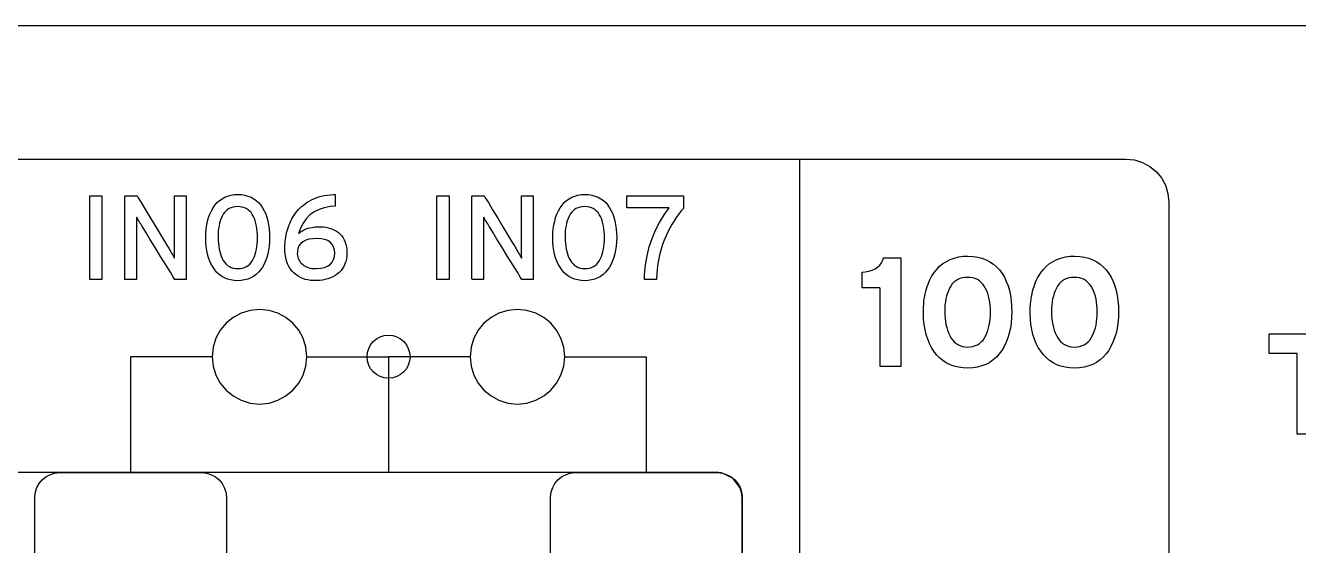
# Model space of a CAD drawing. Extents: x 1 to 47.7, y 0.2 to 35.
# Drawn here: x 36.149 to 37.63, y 14.51 to 15.115 of the extents above; entities that cross this region are included whole.
import ezdxf

# ---------------------------------------------------------------- set-up
doc = ezdxf.new("R2010")
doc.units = 0
doc.header["$MEASUREMENT"] = 0
doc.layers.add('7_0_____DWG', color=7, linetype='CONTINUOUS')

msp = doc.modelspace()

# ---------------------------------------------------------------- linework, layer by layer
at = {"layer": '7_0_____DWG'}
for points in [[(34.6209, 15.1152), (35.0213, 15.1152), (35.421, 15.1152), (35.819, 15.1152), (36.0172, 15.1152), (36.2148, 15.1152), (36.4115, 15.1152), (36.6074, 15.1152), (36.8022, 15.1152), (36.996, 15.1152), (37.1887, 15.1152), (37.38, 15.1152), (37.57, 15.1152), (37.7585, 15.1152)], [(36.0627, 14.9598), (36.1508, 14.9598), (36.2365, 14.9598), (36.3198, 14.9598), (36.4007, 14.9598), (36.4789, 14.9598), (36.5546, 14.9598), (36.6276, 14.9598), (36.6978, 14.9598), (36.7652, 14.9598), (36.8298, 14.9598), (36.8914, 14.9598), (36.9501, 14.9598), (37.0056, 14.9598), (37.0581, 14.9598), (37.1073, 14.9598), (37.1534, 14.9598), (37.1751, 14.9598), (37.196, 14.9598), (37.2161, 14.9598), (37.2354, 14.9598), (37.2537, 14.9598), (37.2712, 14.9598), (37.2879, 14.9598), (37.3036, 14.9598), (37.3185, 14.9598), (37.3324, 14.9598), (37.3455, 14.9598), (37.3576, 14.9598), (37.3688, 14.9598), (37.3791, 14.9598), (37.3884, 14.9598), (37.3968, 14.9598), (37.4042, 14.9598), (37.4107, 14.9598), (37.4161, 14.9598), (37.4206, 14.9598), (37.4242, 14.9598), (37.4267, 14.9598), (37.4282, 14.9598), (37.4287, 14.9598), (37.4388, 14.9588), (37.4482, 14.9559), (37.4567, 14.9513), (37.4641, 14.9452), (37.4702, 14.9378), (37.4748, 14.9293), (37.4777, 14.9199), (37.4787, 14.9098), (37.4787, 14.9087), (37.4787, 14.9054), (37.4787, 14.9), (37.4787, 14.8926), (37.4787, 14.8832), (37.4787, 14.872), (37.4787, 14.8589), (37.4787, 14.8441), (37.4787, 14.8275), (37.4787, 14.8094), (37.4787, 14.7897), (37.4787, 14.7686), (37.4787, 14.7461), (37.4787, 14.7222), (37.4787, 14.6971), (37.4787, 14.6707), (37.4787, 14.6433), (37.4787, 14.6148), (37.4787, 14.5853), (37.4787, 14.5549), (37.4787, 14.4917)], [(37.049, 14.9598), (37.049, 14.4171)], [(36.2235, 14.8199), (36.2235, 14.9171), (36.2376, 14.9171), (36.2376, 14.8199), (36.2235, 14.8199)], [(36.6273, 14.8199), (36.6273, 14.9171), (36.6414, 14.9171), (36.6414, 14.8199), (36.6273, 14.8199)], [(37.6505, 14.7337), (37.6505, 14.64), (37.6279, 14.64), (37.6279, 14.7337), (37.5955, 14.7337), (37.5955, 14.7566), (37.683, 14.7566), (37.683, 14.7337), (37.6505, 14.7337)], [(36.3659, 14.7299), (36.2709, 14.7299), (36.2709, 14.5953)], [(36.4759, 14.7299), (36.5709, 14.7299), (36.5709, 14.5953)], [(36.6659, 14.7299), (36.5709, 14.7299), (36.5709, 14.5953)], [(36.7759, 14.7299), (36.8709, 14.7299), (36.8709, 14.5953)], [(36.9823, 14.4748), (36.9823, 14.5284), (36.9823, 14.5515), (36.9823, 14.5596), (36.9823, 14.5647), (36.982, 14.5705), (36.98, 14.5774), (36.9714, 14.5886), (36.9584, 14.5947), (36.9547, 14.5952), (36.9527, 14.5953), (36.9503, 14.5953), (36.9456, 14.5953), (36.9381, 14.5953), (36.9279, 14.5953), (36.9151, 14.5953), (36.8998, 14.5953), (36.8819, 14.5953), (36.8616, 14.5953), (36.839, 14.5953), (36.8139, 14.5953), (36.7866, 14.5953), (36.7571, 14.5953), (36.7254, 14.5953), (36.6916, 14.5953), (36.6557, 14.5953), (36.6178, 14.5953), (36.578, 14.5953), (36.4927, 14.5953), (36.4003, 14.5953), (36.3012, 14.5953), (36.1958, 14.5953), (36.0847, 14.5953)], [(36.1595, 14.4561), (36.1595, 14.5149), (36.1595, 14.5543), (36.1595, 14.567), (36.1602, 14.5726), (36.162, 14.5778), (36.1646, 14.5825), (36.168, 14.5866), (36.1722, 14.5901), (36.177, 14.5927), (36.1822, 14.5946), (36.1879, 14.5954), (36.1928, 14.5954), (36.207, 14.5954), (36.2293, 14.5954), (36.2565, 14.5954), (36.2854, 14.5954), (36.3126, 14.5954), (36.3349, 14.5954), (36.3491, 14.5954), (36.3541, 14.5954), (36.3597, 14.5946), (36.365, 14.5927), (36.3697, 14.5901), (36.3739, 14.5866), (36.3773, 14.5825), (36.3799, 14.5778), (36.3817, 14.5726), (36.3824, 14.567), (36.3824, 14.5543), (36.3824, 14.5149), (36.3824, 14.4561)], [(36.7595, 14.4561), (36.7595, 14.5149), (36.7595, 14.5543), (36.7595, 14.567), (36.7602, 14.5726), (36.762, 14.5778), (36.7646, 14.5825), (36.768, 14.5866), (36.7722, 14.5901), (36.777, 14.5927), (36.7822, 14.5946), (36.7879, 14.5954), (36.7928, 14.5954), (36.807, 14.5954), (36.8293, 14.5954), (36.8565, 14.5954), (36.8854, 14.5954), (36.9126, 14.5954), (36.9349, 14.5954), (36.9491, 14.5954), (36.9541, 14.5954), (36.9597, 14.5946), (36.965, 14.5927), (36.9697, 14.5901), (36.9739, 14.5866), (36.9773, 14.5825), (36.9799, 14.5778), (36.9817, 14.5726), (36.9824, 14.567), (36.9824, 14.5543), (36.9824, 14.5149), (36.9824, 14.4561)]]:
    msp.add_lwpolyline(points, dxfattribs=at)
for points in [[(36.3223, 14.8199), (36.3209, 14.8221), (36.3173, 14.8281), (36.312, 14.8366), (36.3058, 14.8466), (36.2994, 14.8571), (36.2934, 14.8668), (36.2885, 14.8747), (36.2855, 14.8797), (36.2845, 14.8813), (36.2836, 14.8828), (36.2827, 14.8843), (36.2818, 14.8857), (36.281, 14.8871), (36.2802, 14.8885), (36.2795, 14.8898), (36.2787, 14.8911), (36.278, 14.8923), (36.2777, 14.8915), (36.2777, 14.8892), (36.2777, 14.8867), (36.2777, 14.8843), (36.2778, 14.8817), (36.2778, 14.8791), (36.2778, 14.8763), (36.2778, 14.8736), (36.2779, 14.8707), (36.2779, 14.8689), (36.2779, 14.8644), (36.2779, 14.8576), (36.2779, 14.8494), (36.2779, 14.8408), (36.2779, 14.8326), (36.2779, 14.8258), (36.2779, 14.8213), (36.2778, 14.8199), (36.2772, 14.8199), (36.2758, 14.8199), (36.2738, 14.8199), (36.2715, 14.8199), (36.2692, 14.8199), (36.267, 14.8199), (36.2653, 14.8199), (36.2643, 14.8199), (36.2642, 14.8206), (36.2642, 14.8269), (36.2642, 14.8383), (36.2642, 14.8532), (36.2642, 14.8697), (36.2642, 14.8861), (36.2642, 14.9005), (36.2642, 14.9114), (36.2642, 14.9168), (36.2644, 14.9171), (36.2656, 14.9171), (36.2675, 14.9171), (36.2698, 14.9171), (36.2722, 14.9171), (36.2746, 14.9171), (36.2766, 14.9171), (36.278, 14.9171), (36.2786, 14.9171), (36.2799, 14.9149), (36.2833, 14.9091), (36.2884, 14.9008), (36.2942, 14.8911), (36.3004, 14.8809), (36.3061, 14.8714), (36.3107, 14.8637), (36.3136, 14.8589), (36.3146, 14.8572), (36.3157, 14.8554), (36.3167, 14.8537), (36.3177, 14.852), (36.3186, 14.8504), (36.3195, 14.8488), (36.3203, 14.8473), (36.3211, 14.8459), (36.3218, 14.8446), (36.3221, 14.8453), (36.3221, 14.8477), (36.3221, 14.8502), (36.3221, 14.8528), (36.322, 14.8554), (36.322, 14.8581), (36.322, 14.8608), (36.322, 14.8636), (36.322, 14.8665), (36.322, 14.8683), (36.322, 14.8728), (36.322, 14.8796), (36.322, 14.8877), (36.322, 14.8963), (36.322, 14.9044), (36.322, 14.9112), (36.322, 14.9157), (36.322, 14.9171), (36.3227, 14.9171), (36.3241, 14.9171), (36.3261, 14.9171), (36.3284, 14.9171), (36.3307, 14.9171), (36.3328, 14.9171), (36.3345, 14.9171), (36.3355, 14.9171), (36.3357, 14.9164), (36.3357, 14.9101), (36.3357, 14.8986), (36.3357, 14.8838), (36.3357, 14.8673), (36.3357, 14.8509), (36.3357, 14.8364), (36.3357, 14.8256), (36.3357, 14.8202), (36.3355, 14.8199), (36.3344, 14.8199), (36.3326, 14.8199), (36.3305, 14.8199), (36.3282, 14.8199), (36.326, 14.8199), (36.3241, 14.8199), (36.3228, 14.8199)], [(36.4327, 14.8687), (36.4326, 14.8635), (36.4322, 14.8586), (36.4315, 14.8539), (36.4306, 14.8495), (36.4294, 14.8453), (36.428, 14.8414), (36.4263, 14.8376), (36.4244, 14.8342), (36.4221, 14.8309), (36.4197, 14.8281), (36.4169, 14.8255), (36.414, 14.8234), (36.4108, 14.8216), (36.4073, 14.8203), (36.4036, 14.8192), (36.3996, 14.8186), (36.3954, 14.8183), (36.3913, 14.8186), (36.3873, 14.8192), (36.3837, 14.8202), (36.3802, 14.8216), (36.3771, 14.8234), (36.3741, 14.8255), (36.3714, 14.828), (36.369, 14.8308), (36.3668, 14.834), (36.3648, 14.8374), (36.3631, 14.8411), (36.3617, 14.845), (36.3605, 14.8492), (36.3596, 14.8536), (36.3589, 14.8583), (36.3586, 14.8632), (36.3584, 14.8684), (36.3586, 14.8736), (36.359, 14.8785), (36.3596, 14.8832), (36.3605, 14.8876), (36.3617, 14.8918), (36.3632, 14.8958), (36.3649, 14.8995), (36.3669, 14.903), (36.3691, 14.9062), (36.3716, 14.9091), (36.3743, 14.9116), (36.3773, 14.9137), (36.3805, 14.9155), (36.3839, 14.9168), (36.3876, 14.9178), (36.3915, 14.9184), (36.3957, 14.9186), (36.3999, 14.9184), (36.4038, 14.9178), (36.4075, 14.9168), (36.411, 14.9154), (36.4142, 14.9137), (36.4171, 14.9116), (36.4198, 14.9091), (36.4223, 14.9063), (36.4245, 14.9031), (36.4264, 14.8997), (36.4281, 14.896), (36.4295, 14.8921), (36.4306, 14.8879), (36.4315, 14.8834), (36.4322, 14.8788), (36.4326, 14.8738)], [(36.5226, 14.8507), (36.5224, 14.8472), (36.522, 14.8438), (36.5212, 14.8407), (36.5202, 14.8378), (36.519, 14.835), (36.5175, 14.8325), (36.5157, 14.8302), (36.5136, 14.828), (36.5113, 14.8261), (36.5088, 14.8244), (36.5062, 14.8228), (36.5034, 14.8215), (36.5004, 14.8205), (36.4974, 14.8196), (36.4941, 14.819), (36.4907, 14.8186), (36.4872, 14.8184), (36.4836, 14.8184), (36.4803, 14.8187), (36.4771, 14.8192), (36.4741, 14.8199), (36.4712, 14.8209), (36.4684, 14.8222), (36.4658, 14.8237), (36.4633, 14.8254), (36.4609, 14.8274), (36.4587, 14.8296), (36.4567, 14.8322), (36.455, 14.835), (36.4536, 14.8381), (36.4524, 14.8415), (36.4515, 14.8453), (36.4509, 14.8493), (36.4505, 14.8536), (36.4504, 14.8576), (36.4504, 14.8599), (36.4506, 14.8622), (36.4508, 14.8645), (36.4511, 14.8668), (36.4515, 14.8691), (36.4519, 14.8715), (36.4524, 14.8739), (36.453, 14.8763), (36.4537, 14.8787), (36.4545, 14.881), (36.4554, 14.8834), (36.4564, 14.8857), (36.4574, 14.8879), (36.4586, 14.8902), (36.4598, 14.8924), (36.4612, 14.8945), (36.4626, 14.8967), (36.4643, 14.8988), (36.466, 14.9008), (36.4679, 14.9027), (36.4698, 14.9045), (36.4719, 14.9062), (36.4741, 14.9079), (36.4764, 14.9095), (36.4788, 14.9109), (36.4813, 14.9123), (36.484, 14.9136), (36.4868, 14.9148), (36.4897, 14.9157), (36.4928, 14.9166), (36.4961, 14.9173), (36.4995, 14.9179), (36.503, 14.9183), (36.5067, 14.9186), (36.5088, 14.9185), (36.5088, 14.9176), (36.5088, 14.916), (36.5088, 14.9139), (36.5088, 14.9115), (36.5088, 14.9092), (36.5088, 14.9072), (36.5088, 14.9057), (36.5088, 14.905), (36.5031, 14.9045), (36.4963, 14.9032), (36.4901, 14.9012), (36.4846, 14.8984), (36.4796, 14.8948), (36.4753, 14.8904), (36.4716, 14.8853), (36.4685, 14.8794), (36.4664, 14.8734), (36.4685, 14.8751), (36.4708, 14.8765), (36.4733, 14.8778), (36.476, 14.8789), (36.4789, 14.8797), (36.482, 14.8804), (36.4853, 14.8808), (36.4887, 14.881), (36.4922, 14.881), (36.4951, 14.8809), (36.498, 14.8805), (36.5007, 14.88), (36.5033, 14.8792), (36.5059, 14.8783), (36.5082, 14.8771), (36.5105, 14.8758), (36.5127, 14.8743), (36.5147, 14.8725), (36.5165, 14.8705), (36.5181, 14.8683), (36.5194, 14.8659), (36.5205, 14.8633), (36.5214, 14.8605), (36.522, 14.8574), (36.5224, 14.8542)], [(36.726, 14.8199), (36.7246, 14.8221), (36.721, 14.8281), (36.7157, 14.8366), (36.7095, 14.8466), (36.7031, 14.8571), (36.6971, 14.8668), (36.6923, 14.8747), (36.6892, 14.8797), (36.6882, 14.8813), (36.6873, 14.8828), (36.6864, 14.8843), (36.6856, 14.8857), (36.6847, 14.8871), (36.6839, 14.8885), (36.6832, 14.8898), (36.6824, 14.8911), (36.6817, 14.8923), (36.6814, 14.8915), (36.6814, 14.8892), (36.6814, 14.8867), (36.6815, 14.8843), (36.6815, 14.8817), (36.6815, 14.8791), (36.6815, 14.8763), (36.6815, 14.8736), (36.6816, 14.8707), (36.6816, 14.8689), (36.6816, 14.8644), (36.6816, 14.8576), (36.6816, 14.8494), (36.6816, 14.8408), (36.6816, 14.8326), (36.6816, 14.8258), (36.6816, 14.8213), (36.6816, 14.8199), (36.6809, 14.8199), (36.6795, 14.8199), (36.6775, 14.8199), (36.6752, 14.8199), (36.6729, 14.8199), (36.6708, 14.8199), (36.6691, 14.8199), (36.6681, 14.8199), (36.6679, 14.8206), (36.6679, 14.8269), (36.6679, 14.8383), (36.6679, 14.8532), (36.6679, 14.8697), (36.6679, 14.8861), (36.6679, 14.9005), (36.6679, 14.9114), (36.6679, 14.9168), (36.6682, 14.9171), (36.6693, 14.9171), (36.6712, 14.9171), (36.6735, 14.9171), (36.676, 14.9171), (36.6783, 14.9171), (36.6803, 14.9171), (36.6817, 14.9171), (36.6823, 14.9171), (36.6836, 14.9149), (36.6871, 14.9091), (36.6921, 14.9008), (36.698, 14.8911), (36.7041, 14.8809), (36.7098, 14.8714), (36.7144, 14.8637), (36.7174, 14.8589), (36.7184, 14.8572), (36.7194, 14.8554), (36.7204, 14.8537), (36.7214, 14.852), (36.7223, 14.8504), (36.7232, 14.8488), (36.724, 14.8473), (36.7248, 14.8459), (36.7256, 14.8446), (36.7259, 14.8453), (36.7258, 14.8477), (36.7258, 14.8502), (36.7258, 14.8528), (36.7258, 14.8554), (36.7258, 14.8581), (36.7257, 14.8608), (36.7257, 14.8636), (36.7257, 14.8665), (36.7257, 14.8683), (36.7257, 14.8728), (36.7257, 14.8796), (36.7257, 14.8877), (36.7257, 14.8963), (36.7257, 14.9044), (36.7257, 14.9112), (36.7257, 14.9157), (36.7257, 14.9171), (36.7264, 14.9171), (36.7278, 14.9171), (36.7298, 14.9171), (36.7321, 14.9171), (36.7344, 14.9171), (36.7365, 14.9171), (36.7382, 14.9171), (36.7393, 14.9171), (36.7394, 14.9164), (36.7394, 14.9101), (36.7394, 14.8986), (36.7394, 14.8838), (36.7394, 14.8673), (36.7394, 14.8509), (36.7394, 14.8364), (36.7394, 14.8256), (36.7394, 14.8202), (36.7392, 14.8199), (36.7381, 14.8199), (36.7363, 14.8199), (36.7342, 14.8199), (36.7319, 14.8199), (36.7297, 14.8199), (36.7278, 14.8199), (36.7265, 14.8199)], [(36.8364, 14.8687), (36.8363, 14.8635), (36.8359, 14.8586), (36.8352, 14.8539), (36.8343, 14.8495), (36.8331, 14.8453), (36.8317, 14.8414), (36.83, 14.8376), (36.8281, 14.8342), (36.8259, 14.8309), (36.8234, 14.8281), (36.8207, 14.8255), (36.8177, 14.8234), (36.8145, 14.8216), (36.811, 14.8203), (36.8073, 14.8192), (36.8033, 14.8186), (36.7991, 14.8183), (36.795, 14.8186), (36.7911, 14.8192), (36.7874, 14.8202), (36.784, 14.8216), (36.7808, 14.8234), (36.7778, 14.8255), (36.7751, 14.828), (36.7727, 14.8308), (36.7705, 14.834), (36.7685, 14.8374), (36.7668, 14.8411), (36.7654, 14.845), (36.7642, 14.8492), (36.7633, 14.8536), (36.7627, 14.8583), (36.7623, 14.8632), (36.7622, 14.8684), (36.7623, 14.8736), (36.7627, 14.8785), (36.7633, 14.8832), (36.7643, 14.8876), (36.7654, 14.8918), (36.7669, 14.8958), (36.7686, 14.8995), (36.7706, 14.903), (36.7728, 14.9062), (36.7753, 14.9091), (36.778, 14.9116), (36.781, 14.9137), (36.7842, 14.9155), (36.7876, 14.9168), (36.7913, 14.9178), (36.7952, 14.9184), (36.7994, 14.9186), (36.8036, 14.9184), (36.8076, 14.9178), (36.8113, 14.9168), (36.8147, 14.9154), (36.8179, 14.9137), (36.8209, 14.9116), (36.8236, 14.9091), (36.826, 14.9063), (36.8282, 14.9031), (36.8301, 14.8997), (36.8318, 14.896), (36.8332, 14.8921), (36.8343, 14.8879), (36.8352, 14.8834), (36.8359, 14.8788), (36.8363, 14.8738)], [(36.914, 14.9024), (36.9111, 14.8991), (36.9084, 14.8955), (36.9057, 14.8918), (36.9031, 14.8879), (36.9006, 14.8838), (36.8983, 14.8795), (36.896, 14.8751), (36.8938, 14.8704), (36.8917, 14.8655), (36.8898, 14.8604), (36.8881, 14.8551), (36.8867, 14.8497), (36.8854, 14.8441), (36.8844, 14.8383), (36.8836, 14.8323), (36.883, 14.8262), (36.8826, 14.8199), (36.8821, 14.8199), (36.8807, 14.8199), (36.8786, 14.8199), (36.8762, 14.8199), (36.8737, 14.8199), (36.8714, 14.8199), (36.8696, 14.8199), (36.8686, 14.8199), (36.8687, 14.8256), (36.8698, 14.8367), (36.8717, 14.8474), (36.8742, 14.8577), (36.8775, 14.8676), (36.8814, 14.8771), (36.8861, 14.8861), (36.8915, 14.8948), (36.8976, 14.903), (36.8957, 14.903), (36.8907, 14.903), (36.8835, 14.903), (36.8751, 14.903), (36.8664, 14.903), (36.8585, 14.903), (36.8523, 14.903), (36.8487, 14.903), (36.8482, 14.9031), (36.8482, 14.9041), (36.8482, 14.9059), (36.8482, 14.9082), (36.8482, 14.9107), (36.8482, 14.9131), (36.8482, 14.9151), (36.8482, 14.9165), (36.8482, 14.9171), (36.8508, 14.9171), (36.8574, 14.9171), (36.867, 14.9171), (36.8782, 14.9171), (36.8897, 14.9171), (36.9003, 14.9171), (36.9086, 14.9171), (36.9134, 14.9171), (36.914, 14.9169), (36.914, 14.9159), (36.914, 14.914), (36.914, 14.9117), (36.914, 14.9091), (36.914, 14.9066), (36.914, 14.9044), (36.914, 14.9029)], [(36.4184, 14.8684), (36.4184, 14.872), (36.4182, 14.8755), (36.4178, 14.8788), (36.4173, 14.8819), (36.4166, 14.885), (36.4158, 14.8878), (36.4149, 14.8905), (36.4138, 14.8931), (36.4125, 14.8954), (36.4111, 14.8975), (36.4094, 14.8994), (36.4076, 14.9009), (36.4055, 14.9022), (36.4033, 14.9032), (36.4009, 14.9039), (36.3982, 14.9044), (36.3954, 14.9045), (36.3927, 14.9044), (36.3901, 14.9039), (36.3877, 14.9032), (36.3855, 14.9022), (36.3835, 14.901), (36.3817, 14.8994), (36.38, 14.8976), (36.3786, 14.8956), (36.3773, 14.8932), (36.3762, 14.8907), (36.3752, 14.8881), (36.3744, 14.8852), (36.3738, 14.8823), (36.3733, 14.8791), (36.3729, 14.8758), (36.3727, 14.8723), (36.3727, 14.8687), (36.3727, 14.8651), (36.373, 14.8616), (36.3734, 14.8583), (36.3739, 14.8552), (36.3746, 14.8522), (36.3754, 14.8494), (36.3764, 14.8467), (36.3776, 14.8442), (36.3788, 14.8418), (36.3803, 14.8397), (36.3819, 14.8378), (36.3838, 14.8362), (36.3858, 14.8349), (36.388, 14.8338), (36.3904, 14.8331), (36.3929, 14.8326), (36.3957, 14.8324), (36.3985, 14.8326), (36.4011, 14.8331), (36.4035, 14.8338), (36.4058, 14.8348), (36.4078, 14.8361), (36.4096, 14.8377), (36.4112, 14.8396), (36.4127, 14.8417), (36.4139, 14.8441), (36.415, 14.8466), (36.4159, 14.8492), (36.4167, 14.852), (36.4173, 14.855), (36.4178, 14.8581), (36.4182, 14.8614), (36.4184, 14.8648)], [(36.8222, 14.8684), (36.8221, 14.872), (36.8219, 14.8755), (36.8215, 14.8788), (36.821, 14.8819), (36.8204, 14.885), (36.8196, 14.8878), (36.8186, 14.8905), (36.8175, 14.8931), (36.8162, 14.8954), (36.8148, 14.8975), (36.8131, 14.8994), (36.8113, 14.9009), (36.8092, 14.9022), (36.807, 14.9032), (36.8046, 14.9039), (36.802, 14.9044), (36.7991, 14.9045), (36.7964, 14.9044), (36.7938, 14.9039), (36.7914, 14.9032), (36.7892, 14.9022), (36.7872, 14.901), (36.7854, 14.8994), (36.7837, 14.8976), (36.7823, 14.8956), (36.781, 14.8932), (36.7799, 14.8907), (36.7789, 14.8881), (36.7781, 14.8852), (36.7775, 14.8823), (36.777, 14.8791), (36.7766, 14.8758), (36.7764, 14.8723), (36.7764, 14.8687), (36.7765, 14.8651), (36.7767, 14.8616), (36.7771, 14.8583), (36.7776, 14.8552), (36.7783, 14.8522), (36.7791, 14.8494), (36.7801, 14.8467), (36.7813, 14.8442), (36.7826, 14.8418), (36.784, 14.8397), (36.7857, 14.8378), (36.7875, 14.8362), (36.7895, 14.8349), (36.7917, 14.8338), (36.7941, 14.8331), (36.7967, 14.8326), (36.7994, 14.8324), (36.8022, 14.8326), (36.8048, 14.8331), (36.8073, 14.8338), (36.8095, 14.8348), (36.8115, 14.8361), (36.8133, 14.8377), (36.815, 14.8396), (36.8164, 14.8417), (36.8176, 14.8441), (36.8187, 14.8466), (36.8196, 14.8492), (36.8204, 14.852), (36.821, 14.855), (36.8215, 14.8581), (36.8219, 14.8614), (36.8221, 14.8648)], [(36.5084, 14.8505), (36.508, 14.8544), (36.507, 14.8577), (36.5054, 14.8606), (36.5032, 14.863), (36.5003, 14.8649), (36.4968, 14.8662), (36.4927, 14.867), (36.488, 14.8674), (36.4829, 14.8672), (36.4784, 14.8666), (36.4746, 14.8654), (36.4714, 14.8637), (36.4688, 14.8615), (36.4668, 14.8588), (36.4655, 14.8556), (36.4649, 14.8519), (36.4648, 14.8492), (36.465, 14.8475), (36.4653, 14.8458), (36.4658, 14.8442), (36.4665, 14.8427), (36.4673, 14.8413), (36.4683, 14.8399), (36.4695, 14.8386), (36.4708, 14.8374), (36.4723, 14.8362), (36.4739, 14.8352), (36.4757, 14.8344), (36.4776, 14.8337), (36.4797, 14.8331), (36.4819, 14.8327), (36.4843, 14.8325), (36.4873, 14.8325), (36.4922, 14.8329), (36.4965, 14.8338), (36.5001, 14.8353), (36.5031, 14.8373), (36.5054, 14.8398), (36.507, 14.8428), (36.508, 14.8464)], [(37.1428, 14.7186), (37.1428, 14.7221), (37.1428, 14.7316), (37.1428, 14.7451), (37.1428, 14.7608), (37.1428, 14.7769), (37.1428, 14.7916), (37.1428, 14.803), (37.1428, 14.8093), (37.1425, 14.81), (37.1409, 14.81), (37.1381, 14.81), (37.1347, 14.81), (37.131, 14.81), (37.1274, 14.81), (37.1245, 14.81), (37.1225, 14.81), (37.1219, 14.81), (37.1219, 14.8109), (37.1219, 14.813), (37.1219, 14.8158), (37.1219, 14.819), (37.1219, 14.8222), (37.1219, 14.8251), (37.1219, 14.8273), (37.1219, 14.8284), (37.1253, 14.8287), (37.1297, 14.8295), (37.1336, 14.8306), (37.137, 14.8321), (37.14, 14.8341), (37.1425, 14.8364), (37.1445, 14.8392), (37.146, 14.8424), (37.1469, 14.8449), (37.1481, 14.8449), (37.1505, 14.8449), (37.1537, 14.8449), (37.1572, 14.8449), (37.1607, 14.8449), (37.1638, 14.8449), (37.1661, 14.8449), (37.1671, 14.8449), (37.1671, 14.8412), (37.1671, 14.8292), (37.1671, 14.8112), (37.1671, 14.7897), (37.1671, 14.7674), (37.1671, 14.7467), (37.1671, 14.7301), (37.1671, 14.7202), (37.1669, 14.7186), (37.1652, 14.7186), (37.1622, 14.7186), (37.1583, 14.7186), (37.154, 14.7186), (37.1498, 14.7186), (37.1463, 14.7186), (37.1437, 14.7186)], [(37.2961, 14.7821), (37.2959, 14.7754), (37.2953, 14.7691), (37.2944, 14.763), (37.2931, 14.7572), (37.2915, 14.7518), (37.2895, 14.7467), (37.2872, 14.7418), (37.2846, 14.7373), (37.2815, 14.7331), (37.2782, 14.7294), (37.2744, 14.7261), (37.2704, 14.7233), (37.266, 14.721), (37.2613, 14.7192), (37.2562, 14.7178), (37.2508, 14.7169), (37.2451, 14.7165), (37.2394, 14.7168), (37.234, 14.7176), (37.229, 14.7188), (37.2242, 14.7205), (37.2199, 14.7227), (37.2158, 14.7254), (37.212, 14.7285), (37.2086, 14.7321), (37.2055, 14.7362), (37.2027, 14.7406), (37.2003, 14.7454), (37.1982, 14.7504), (37.1965, 14.7558), (37.1951, 14.7614), (37.1941, 14.7674), (37.1935, 14.7737), (37.1932, 14.7803), (37.1933, 14.7844), (37.1934, 14.7877), (37.1936, 14.791), (37.1939, 14.7942), (37.1943, 14.7973), (37.1948, 14.8003), (37.1954, 14.8032), (37.1961, 14.8061), (37.1969, 14.8089), (37.1977, 14.8116), (37.1986, 14.8143), (37.1996, 14.8168), (37.2007, 14.8193), (37.2019, 14.8216), (37.2032, 14.8239), (37.2045, 14.8261), (37.206, 14.8282), (37.2087, 14.8315), (37.2121, 14.8351), (37.2159, 14.8382), (37.22, 14.8408), (37.2244, 14.843), (37.2291, 14.8447), (37.2342, 14.8459), (37.2396, 14.8467), (37.2453, 14.8469), (37.251, 14.8466), (37.2564, 14.8458), (37.2614, 14.8445), (37.2662, 14.8427), (37.2705, 14.8404), (37.2746, 14.8377), (37.2783, 14.8345), (37.2817, 14.8308), (37.2847, 14.8267), (37.2874, 14.8223), (37.2897, 14.8175), (37.2917, 14.8124), (37.2933, 14.807), (37.2945, 14.8013), (37.2954, 14.7952), (37.2959, 14.7888)], [(37.4203, 14.7821), (37.4201, 14.7754), (37.4195, 14.7691), (37.4186, 14.763), (37.4173, 14.7572), (37.4157, 14.7518), (37.4137, 14.7467), (37.4114, 14.7418), (37.4088, 14.7373), (37.4058, 14.7331), (37.4024, 14.7294), (37.3987, 14.7261), (37.3946, 14.7233), (37.3902, 14.721), (37.3855, 14.7192), (37.3804, 14.7178), (37.375, 14.7169), (37.3693, 14.7165), (37.3636, 14.7168), (37.3582, 14.7176), (37.3532, 14.7188), (37.3485, 14.7205), (37.3441, 14.7227), (37.34, 14.7254), (37.3363, 14.7285), (37.3329, 14.7321), (37.3297, 14.7362), (37.3269, 14.7406), (37.3245, 14.7454), (37.3224, 14.7504), (37.3207, 14.7558), (37.3193, 14.7614), (37.3183, 14.7674), (37.3177, 14.7737), (37.3174, 14.7803), (37.3175, 14.7844), (37.3176, 14.7877), (37.3178, 14.791), (37.3181, 14.7942), (37.3185, 14.7973), (37.319, 14.8003), (37.3196, 14.8032), (37.3203, 14.8061), (37.3211, 14.8089), (37.3219, 14.8116), (37.3228, 14.8143), (37.3238, 14.8168), (37.3249, 14.8193), (37.3261, 14.8216), (37.3274, 14.8239), (37.3288, 14.8261), (37.3302, 14.8282), (37.3329, 14.8315), (37.3363, 14.8351), (37.3401, 14.8382), (37.3442, 14.8408), (37.3486, 14.843), (37.3533, 14.8447), (37.3584, 14.8459), (37.3638, 14.8467), (37.3695, 14.8469), (37.3752, 14.8466), (37.3806, 14.8458), (37.3857, 14.8445), (37.3904, 14.8427), (37.3948, 14.8404), (37.3988, 14.8377), (37.4025, 14.8345), (37.4059, 14.8308), (37.409, 14.8267), (37.4116, 14.8223), (37.4139, 14.8175), (37.4159, 14.8124), (37.4175, 14.807), (37.4187, 14.8013), (37.4196, 14.7952), (37.4201, 14.7888)], [(37.2712, 14.7818), (37.2712, 14.7858), (37.2709, 14.7897), (37.2705, 14.7934), (37.2698, 14.7969), (37.2691, 14.8002), (37.2681, 14.8034), (37.267, 14.8064), (37.2656, 14.8093), (37.2641, 14.812), (37.2624, 14.8143), (37.2605, 14.8164), (37.2583, 14.8181), (37.256, 14.8196), (37.2534, 14.8207), (37.2506, 14.8215), (37.2476, 14.822), (37.2444, 14.8222), (37.2413, 14.822), (37.2384, 14.8215), (37.2357, 14.8207), (37.2332, 14.8196), (37.2308, 14.8182), (37.2287, 14.8165), (37.2268, 14.8145), (37.2251, 14.8121), (37.2236, 14.8095), (37.2223, 14.8067), (37.2211, 14.8037), (37.2202, 14.8005), (37.2194, 14.7972), (37.2188, 14.7937), (37.2183, 14.79), (37.2181, 14.7861), (37.2181, 14.7821), (37.2181, 14.7781), (37.2184, 14.7743), (37.2189, 14.7707), (37.2195, 14.7672), (37.2203, 14.7638), (37.2213, 14.7606), (37.2225, 14.7576), (37.2238, 14.7547), (37.2253, 14.7519), (37.227, 14.7495), (37.2289, 14.7473), (37.231, 14.7455), (37.2333, 14.744), (37.2358, 14.7428), (37.2386, 14.7419), (37.2415, 14.7414), (37.2446, 14.7412), (37.2478, 14.7414), (37.2508, 14.7419), (37.2536, 14.7428), (37.2561, 14.7439), (37.2585, 14.7454), (37.2606, 14.7472), (37.2626, 14.7493), (37.2643, 14.7518), (37.2658, 14.7545), (37.2671, 14.7573), (37.2682, 14.7603), (37.2691, 14.7635), (37.2699, 14.7668), (37.2705, 14.7703), (37.2709, 14.774), (37.2712, 14.7778)], [(37.3955, 14.7818), (37.3954, 14.7858), (37.3951, 14.7897), (37.3947, 14.7934), (37.3941, 14.7969), (37.3933, 14.8002), (37.3923, 14.8034), (37.3912, 14.8064), (37.3899, 14.8093), (37.3884, 14.812), (37.3866, 14.8143), (37.3847, 14.8164), (37.3825, 14.8181), (37.3802, 14.8196), (37.3776, 14.8207), (37.3748, 14.8215), (37.3719, 14.822), (37.3687, 14.8222), (37.3655, 14.822), (37.3626, 14.8215), (37.3599, 14.8207), (37.3574, 14.8196), (37.3551, 14.8182), (37.353, 14.8165), (37.3511, 14.8145), (37.3494, 14.8121), (37.3479, 14.8095), (37.3465, 14.8067), (37.3454, 14.8037), (37.3444, 14.8005), (37.3436, 14.7972), (37.343, 14.7937), (37.3426, 14.79), (37.3423, 14.7861), (37.3423, 14.7821), (37.3424, 14.7781), (37.3426, 14.7743), (37.3431, 14.7707), (37.3437, 14.7672), (37.3445, 14.7638), (37.3455, 14.7606), (37.3467, 14.7576), (37.348, 14.7547), (37.3495, 14.7519), (37.3512, 14.7495), (37.3531, 14.7473), (37.3552, 14.7455), (37.3575, 14.744), (37.3601, 14.7428), (37.3628, 14.7419), (37.3657, 14.7414), (37.3688, 14.7412), (37.372, 14.7414), (37.375, 14.7419), (37.3778, 14.7428), (37.3803, 14.7439), (37.3827, 14.7454), (37.3849, 14.7472), (37.3868, 14.7493), (37.3885, 14.7518), (37.39, 14.7545), (37.3913, 14.7573), (37.3924, 14.7603), (37.3933, 14.7635), (37.3941, 14.7668), (37.3947, 14.7703), (37.3951, 14.774), (37.3954, 14.7778)], [(36.4209, 14.6749), (36.432, 14.676), (36.4423, 14.6792), (36.4517, 14.6843), (36.4598, 14.691), (36.4665, 14.6991), (36.4716, 14.7085), (36.4748, 14.7188), (36.4759, 14.7299), (36.4748, 14.741), (36.4716, 14.7513), (36.4665, 14.7607), (36.4598, 14.7688), (36.4517, 14.7755), (36.4423, 14.7806), (36.432, 14.7838), (36.4209, 14.7849), (36.4099, 14.7838), (36.3995, 14.7806), (36.3902, 14.7755), (36.382, 14.7688), (36.3753, 14.7607), (36.3702, 14.7513), (36.367, 14.741), (36.3659, 14.7299), (36.367, 14.7188), (36.3702, 14.7085), (36.3753, 14.6991), (36.382, 14.691), (36.3902, 14.6843), (36.3995, 14.6792), (36.4099, 14.676)], [(36.7209, 14.6749), (36.732, 14.676), (36.7423, 14.6792), (36.7517, 14.6843), (36.7598, 14.691), (36.7665, 14.6991), (36.7716, 14.7085), (36.7748, 14.7188), (36.7759, 14.7299), (36.7748, 14.741), (36.7716, 14.7513), (36.7665, 14.7607), (36.7598, 14.7688), (36.7517, 14.7755), (36.7423, 14.7806), (36.732, 14.7838), (36.7209, 14.7849), (36.7098, 14.7838), (36.6995, 14.7806), (36.6902, 14.7755), (36.682, 14.7688), (36.6753, 14.7607), (36.6702, 14.7513), (36.667, 14.741), (36.6659, 14.7299), (36.667, 14.7188), (36.6702, 14.7085), (36.6753, 14.6991), (36.682, 14.691), (36.6902, 14.6843), (36.6995, 14.6792), (36.7098, 14.676)], [(36.596, 14.7299), (36.5955, 14.7249), (36.594, 14.7202), (36.5917, 14.7159), (36.5886, 14.7122), (36.5849, 14.7092), (36.5807, 14.7069), (36.576, 14.7054), (36.5709, 14.7049), (36.5659, 14.7054), (36.5612, 14.7069), (36.557, 14.7092), (36.5533, 14.7122), (36.5502, 14.7159), (36.5479, 14.7202), (36.5465, 14.7249), (36.546, 14.7299), (36.5465, 14.7349), (36.5479, 14.7396), (36.5502, 14.7439), (36.5533, 14.7476), (36.557, 14.7506), (36.5612, 14.7529), (36.5659, 14.7544), (36.5709, 14.7549), (36.576, 14.7544), (36.5807, 14.7529), (36.5849, 14.7506), (36.5886, 14.7476), (36.5917, 14.7439), (36.594, 14.7396), (36.5955, 14.7349)]]:
    msp.add_lwpolyline(points, close=True, dxfattribs=at)

doc.saveas('drawing.dxf')
